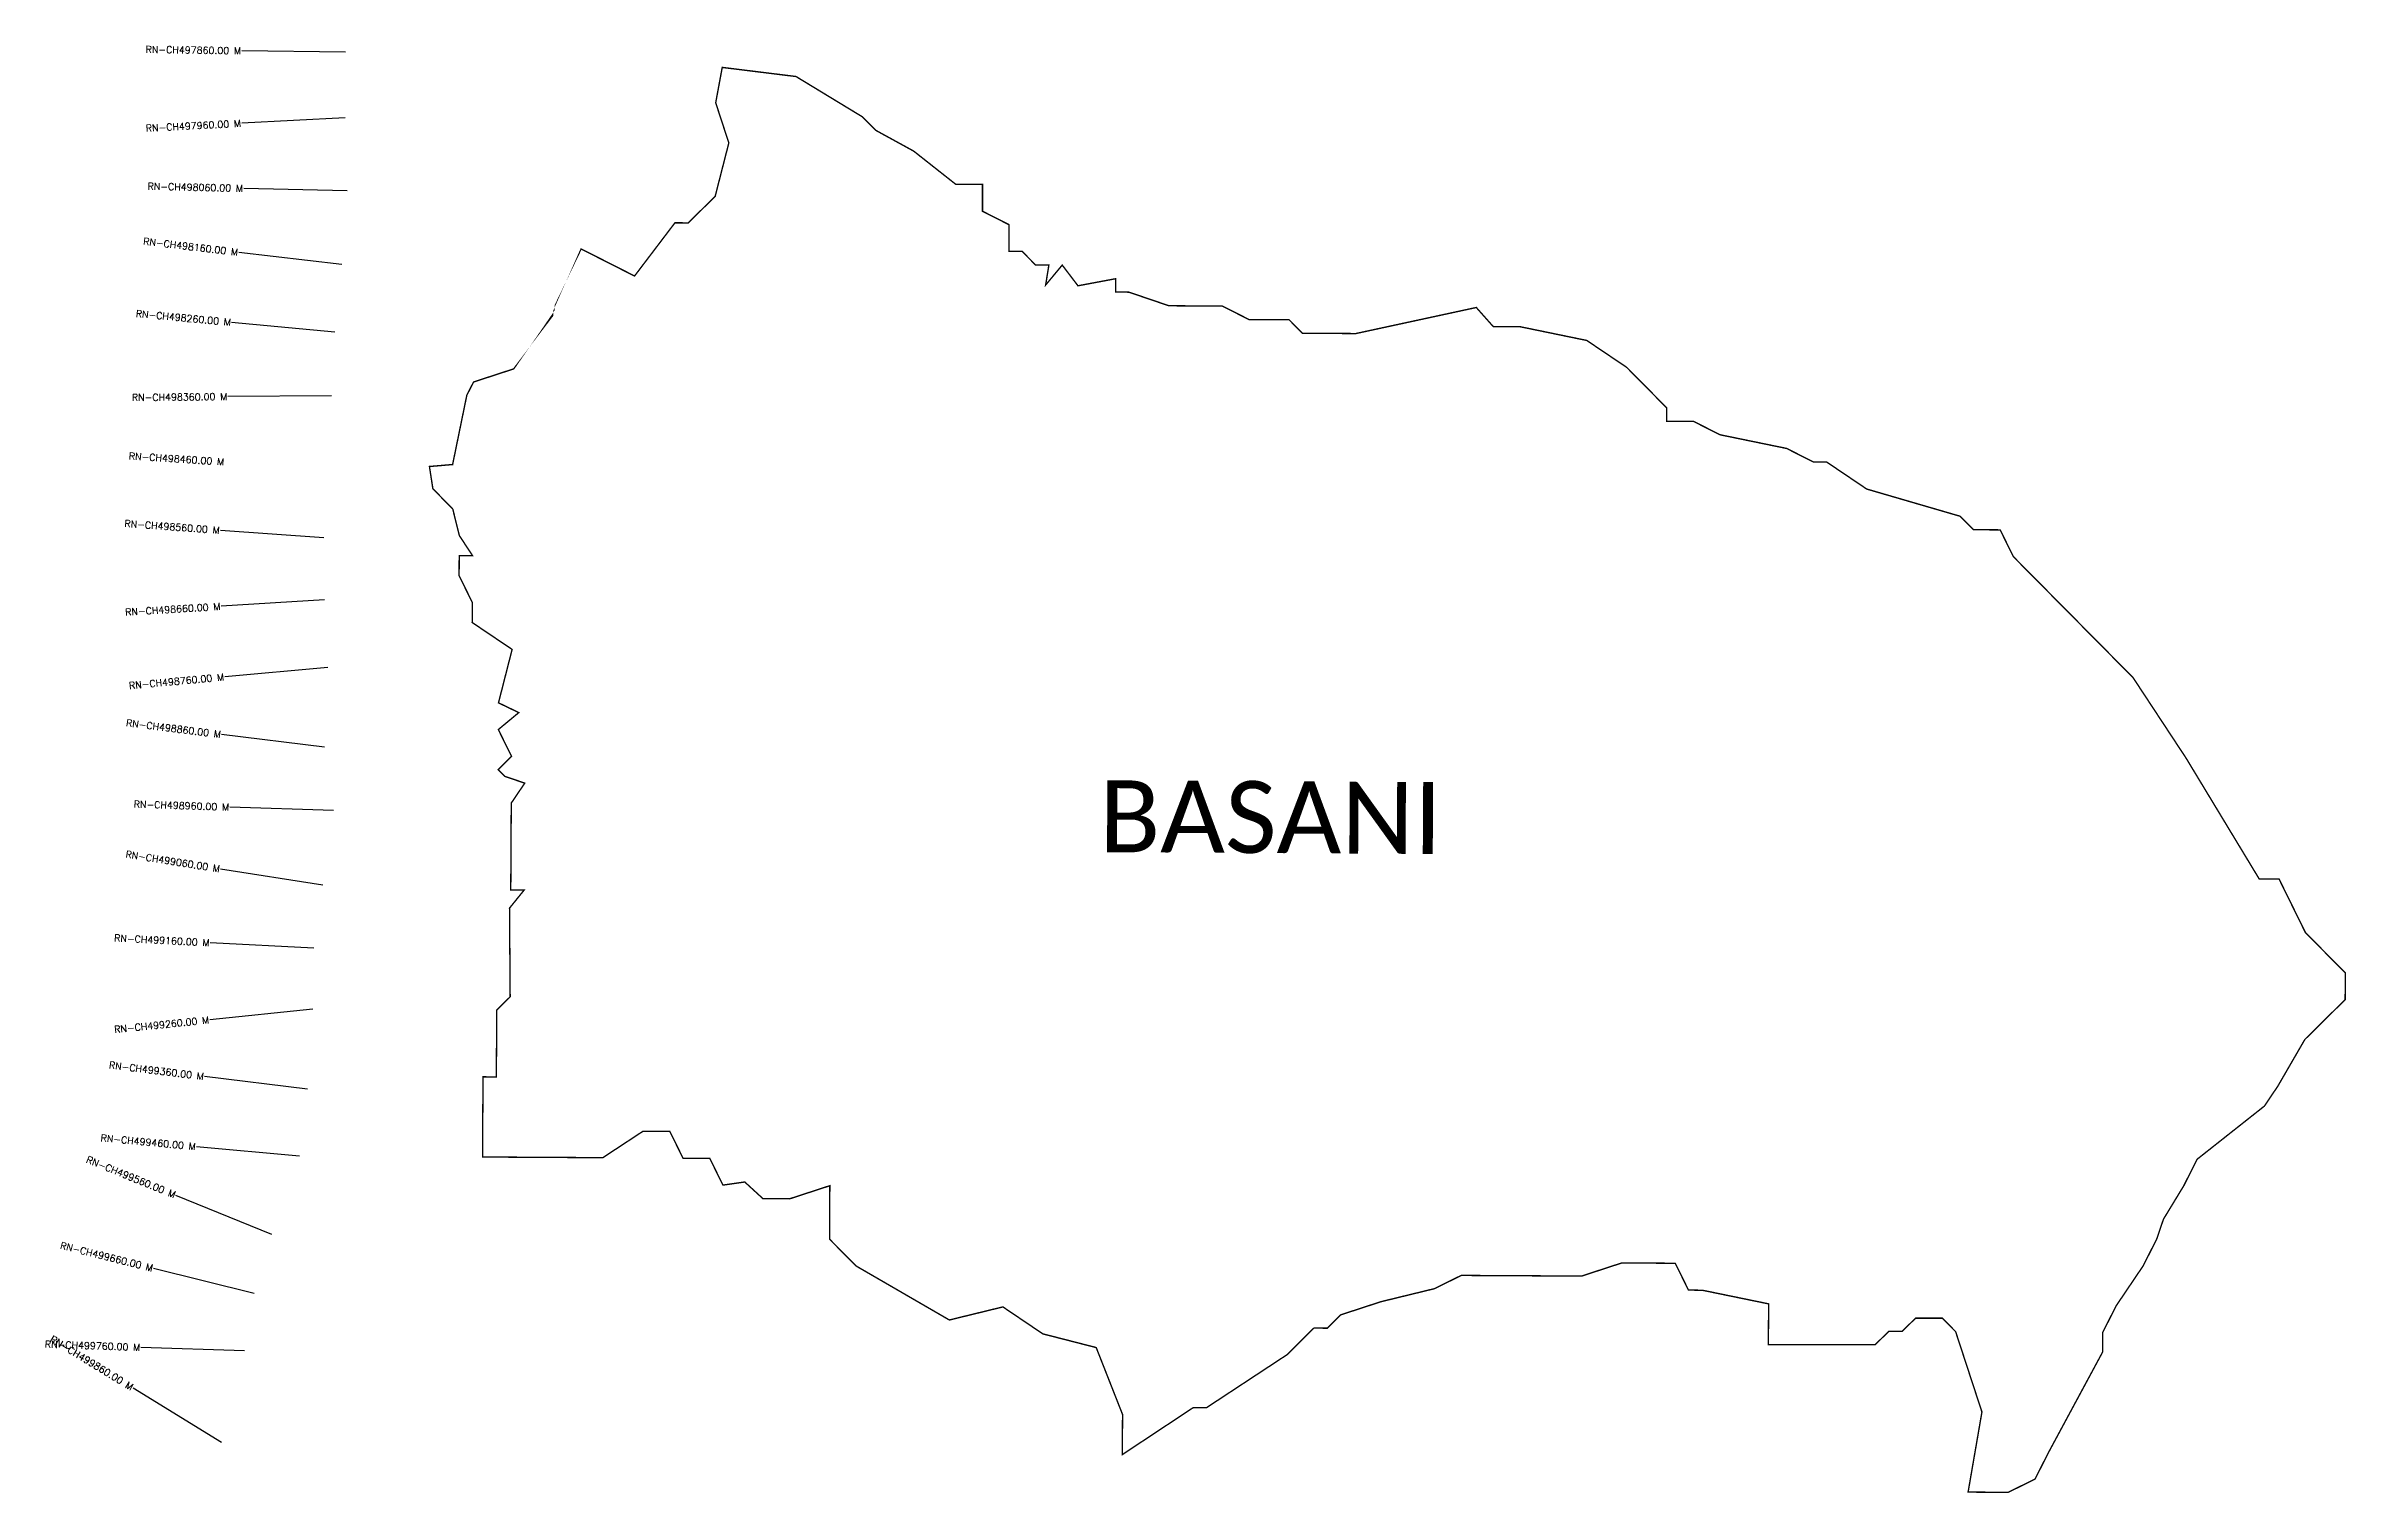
# Model space of a CAD drawing. Header units: metres. Extents: x 317545 to 320872, y 1886184 to 1888278.
import ezdxf
from ezdxf.enums import TextEntityAlignment as Align

# ---------------------------------------------------------------- set-up
doc = ezdxf.new("R2010")
doc.units = ezdxf.units.M
for name, color, linetype in [('CS', 134, 'Continuous'), ('CSMark', 6, 'Continuous'), ('VILLAGE NAME', 250, 'Continuous')]:
    doc.layers.add(name, color=color, linetype=linetype)
doc.styles.get("Standard").update_dxf_attribs({"font": 'simplex.shx'})

msp = doc.modelspace()

# ---------------------------------------------------------------- linework, layer by layer
at = {"color": 6, "const_width": 2, "flags": 128}
msp.add_lwpolyline([(318522.8828099099, 1888247.394589576), (318629.6447968617, 1888234.209222086), (318726.000417322, 1888175.664368321), (318745.2047470675, 1888156.241735944), (318799.8703423931, 1888126.291177708), (318860.7643694917, 1888078.21625136), (318899.4505656585, 1888078.216251361), (318899.4505656585, 1888039.259168885), (318937.8065088909, 1888019.78054891), (318937.8065088909, 1887981.152353038), (318956.901687321, 1887981.044435473), (318976.1636877265, 1887961.563476873), (318995.4771687876, 1887961.454325557), (318990.7909649935, 1887932.468567648), (319014.7906498486, 1887961.345174242), (319037.5581906852, 1887931.384199788), (319092.0514196606, 1887941.594432355), (319091.9422683452, 1887922.280951294), (319111.2557494061, 1887922.171799979), (319169.1447119337, 1887902.472538748), (319246.5146330611, 1887902.035277923), (319285.0324438678, 1887882.503494231), (319343.0888839341, 1887882.175384721), (319362.292885898, 1887862.694753903), (319439.6048085838, 1887862.257820859), (319613.8767623124, 1887899.959108457), (319638.3853986774, 1887872.402081639), (319677.0865262719, 1887872.18819664), (319773.7032310847, 1887852.274069333), (319831.5123468038, 1887813.310297246), (319889.2138834341, 1887754.879823585), (319889.2138834341, 1887735.373489879), (319927.8083844504, 1887735.373489879), (319966.3447071985, 1887715.838373085), (320062.9617326785, 1887695.982268459), (320101.5557574395, 1887676.388808319), (320120.8773098967, 1887676.282026153), (320178.6861049486, 1887637.260231386), (320313.8974758568, 1887597.868689299), (320333.1119254805, 1887578.382331992), (320371.813053075, 1887578.168446993), (320390.9210411995, 1887539.418559905), (320564.0847818691, 1887364.330174876), (320640.7876800456, 1887247.857365421), (320746.5757876532, 1887073.040888072), (320775.2506137877, 1887073.040888072), (320813.4659487025, 1886995.425068538), (320871.167961588, 1886937.081721311), (320870.9540765881, 1886898.38059371), (320812.6107293701, 1886840.678580815), (320773.5645548662, 1886773.20884919), (320754.0534971522, 1886744.275440319), (320656.9022401733, 1886667.465759964), (320637.3668027161, 1886628.871414529), (320608.0883469408, 1886580.698855622), (320598.238225789, 1886551.741067008), (320578.7027883318, 1886513.146721573), (320539.6809935711, 1886455.337926512), (320520.145556114, 1886416.743581078), (320520.145556114, 1886388.593157931), (320441.7812994262, 1886243.103310894), (320422.245861969, 1886204.50896546), (320383.4379522081, 1886185.401297999), (320325.4152721564, 1886185.721965165), (320345.4361816261, 1886301.660222454), (320307.3763883641, 1886417.919467576), (320288.1039160603, 1886437.40614555), (320249.4608111458, 1886437.40614555), (320229.974133175, 1886418.347237576), (320210.6525807178, 1886418.347237576), (320191.2242460941, 1886399.239249448), (320036.477758396, 1886399.239249448), (320036.7984255623, 1886458.117148841), (319940.920623948, 1886477.821332972), (319920.8598476251, 1886478.080035634), (319901.6941574877, 1886516.888266068), (319824.3499249786, 1886517.315715401), (319766.2204627605, 1886498.314830107), (319592.0943999251, 1886499.277152273), (319553.3441921771, 1886480.111141465), (319475.8351548216, 1886461.217359004), (319417.7056926035, 1886442.21647371), (319398.2770373127, 1886422.943680736), (319378.8974621754, 1886423.050783569), (319340.040472261, 1886384.563220301), (319223.5096401448, 1886307.860642779), (319204.1880876877, 1886307.860642779), (319101.7489320529, 1886240.013998315), (319102.076877672, 1886298.04143916), (319063.9380014674, 1886394.88547332), (318986.7355578788, 1886414.693885867), (318928.9557466667, 1886453.706628158), (318851.4763464421, 1886434.772409481), (318716.6032429569, 1886512.90704538), (318678.1365850241, 1886551.752637915), (318678.5738458495, 1886629.122559043), (318620.4662529093, 1886610.13685971), (318581.7812923455, 1886610.355490122), (318555.4820293257, 1886634.47651057), (318523.8920020363, 1886629.996752912), (318504.7971513879, 1886668.790864791), (318466.2199658788, 1886668.790864791), (318447.0170123941, 1886707.745608641), (318408.3320518304, 1886707.964239054), (318350.1153075746, 1886669.66505866), (318176.1199827003, 1886670.648403844), (318176.7755461562, 1886786.645287094), (318196.0890272177, 1886786.536135779), (318196.6354393586, 1886883.219537967), (318216.0580717351, 1886902.423867712), (318215.1289690298, 1887030.764987573), (318236.3037451069, 1887056.996232429), (318216.9322656042, 1887057.105711526), (318217.6425686092, 1887182.788334527), (318237.1779389759, 1887211.678076242), (318208.2042946005, 1887221.498871527), (318198.6021297277, 1887231.210187715), (318218.0250898859, 1887250.472515903), (318198.9299114558, 1887289.20862934), (318228.5369810122, 1887313.747411119), (318199.1485418685, 1887327.893589904), (318218.899283755, 1887405.154359716), (318161.1191447612, 1887444.109103566), (318161.2831995161, 1887473.1373236), (318142.1881849769, 1887511.902436258), (318142.3520758409, 1887540.90165707), (318161.5938213617, 1887540.90165707), (318142.5161305959, 1887569.929877104), (318133.0548046387, 1887608.203081106), (318104.2135274181, 1887637.803689671), (318099.257595596, 1887669.872003157), (318132.7937342526, 1887672.722629308), (318153.320271066, 1887772.898846353), (318163.086162912, 1887792.157751756), (318221.1937558522, 1887811.14345109), (318279.6294583024, 1887888.185590489), (318279.6294583023, 1887907.554420487), (318318.7516796914, 1887984.705711202), (318396.0121217217, 1887945.528140875), (318454.4474963901, 1888022.512281833), (318473.7609774512, 1888022.403130518), (318512.6645684276, 1888060.869460668), (318532.415310314, 1888138.130230481), (318513.4296109812, 1888196.237823421), (318522.8828099099, 1888247.394589576)], dxfattribs=at)
at = {"layer": 'CS'}
for p, q in [((317977.7040848962, 1888269.34660663), (317827.7189733841, 1888271.459974726)), ((317977.4515532611, 1888174.327672585), (317827.6535359351, 1888166.54602718)), ((317980.4625824059, 1888068.808614321), (317830.5025089926, 1888072.269305272)), ((317972.303570743, 1887962.139912935), (317823.3403792227, 1887979.745808882)), ((317962.308906676, 1887864.503247175), (317812.9575154445, 1887878.437447447)), ((317957.753182615, 1887772.363704683), (317807.7593951654, 1887770.998520988)), ((317946.3732437929, 1887566.636821228), (317796.7639986317, 1887577.456884181)), ((317947.5562097993, 1887476.767496819), (317797.8387780283, 1887467.564745932)), ((317952.4316817325, 1887379.215275849), (317803.0654318904, 1887365.441263793)), ((317947.320811307, 1887263.636009403), (317798.4528261644, 1887282.029568046)), ((317960.3717443986, 1887172.121975877), (317810.448609077, 1887176.923381438)), ((317945.2635734209, 1887063.90721105), (317797.1132456475, 1887087.390830461)), ((317931.8599594338, 1886972.898387408), (317782.056154823, 1886980.567815296)), ((317930.7629700411, 1886884.442200523), (317781.5382599814, 1886869.211116924)), ((317922.6569726667, 1886768.813502499), (317773.7666374597, 1886787.025259195)), ((317911.4448097494, 1886671.622000646), (317762.0924573703, 1886685.545895174)), ((317871.1267916549, 1886558.474155833), (317732.2526352681, 1886615.166030805)), ((317845.6606295164, 1886472.998996905), (317700.1379216026, 1886509.374008677)), ((317831.7931807037, 1886390.052490365), (317681.8784058863, 1886395.108209052)), ((317798.4201043461, 1886257.710390809), (317670.4910471629, 1886336.031245811))]:
    msp.add_line(p, q, dxfattribs=at)

# ---------------------------------------------------------------- texts
at = {"layer": 'CSMark'}
for s, rotation, p in [('RN-CH497860.00 M', 359.1927261408579, (317826.7190726408, 1888271.474063847)), ('RN-CH497960.00 M', 2.97370446393324, (317826.6548824863, 1888166.494149544)), ('RN-CH498060.00 M', 358.6779961308569, (317829.5027751698, 1888072.292376545)), ('RN-CH498160.00 M', 353.2595057238955, (317822.3472912792, 1887979.863181521)), ('RN-CH498260.00 M', 354.669842702657, (317811.961839503, 1887878.530342115)), ('RN-CH498360.00 M', 0.5214689590615595, (317806.7594365824, 1887770.989419763)), ('RN-CH498460.00 M', 356.4244493757203, (317802.2153640896, 1887676.574225621)), ('RN-CH498560.00 M', 355.8634478166755, (317795.766603664, 1887577.529017934)), ('RN-CH498660.00 M', 3.517400861914881, (317796.8406618165, 1887467.503394259)), ('RN-CH498760.00 M', 5.268707241710855, (317802.0696568915, 1887365.349437046)), ('RN-CH498860.00 M', 352.9564505269288, (317797.46037293, 1887282.15219177)), ('RN-CH498960.00 M', 358.1656848399873, (317809.4491215082, 1887176.955390809)), ('RN-CH499060.00 M', 350.9928648357914, (317796.1255767957, 1887087.547387924)), ('RN-CH499160.00 M', 357.0692164351965, (317781.0574627923, 1886980.618944815)), ('RN-CH499260.00 M', 5.827889524019607, (317780.543428581, 1886869.109576366)), ('RN-CH499360.00 M', 353.0264165516431, (317772.774035225, 1886787.146670906)), ('RN-CH499460.00 M', 354.6737962900218, (317761.0967750211, 1886685.638721137)), ('RN-CH499560.00 M', 337.7934992526543, (317731.3268075589, 1886615.543976638)), ('RN-CH499660.00 M', 345.965855871282, (317699.1677702165, 1886509.616508755)), ('RN-CH499760.00 M', 358.0684918912805, (317680.8789740542, 1886395.141913843)), ('RN-CH499860.00 M', 328.5241566968485, (317669.6381867816, 1886336.553384844))]:
    msp.add_text(s, height=10, rotation=rotation, dxfattribs=at).set_placement(p, align=Align.MIDDLE_RIGHT)
at = {"layer": 'VILLAGE NAME', "insert": (319068.7785242499, 1887215.868620765), "char_height": 104.0416438457374, "attachment_point": 1, "rotation": 359.6761928570305}
msp.add_mtext_dynamic_manual_height_columns('{\\fCalibri|b0|i0|c0|p34;BASANI}', width=810.5130392291303, gutter_width=520.2082192286867, heights=[0], dxfattribs=at)

doc.saveas('drawing.dxf')
